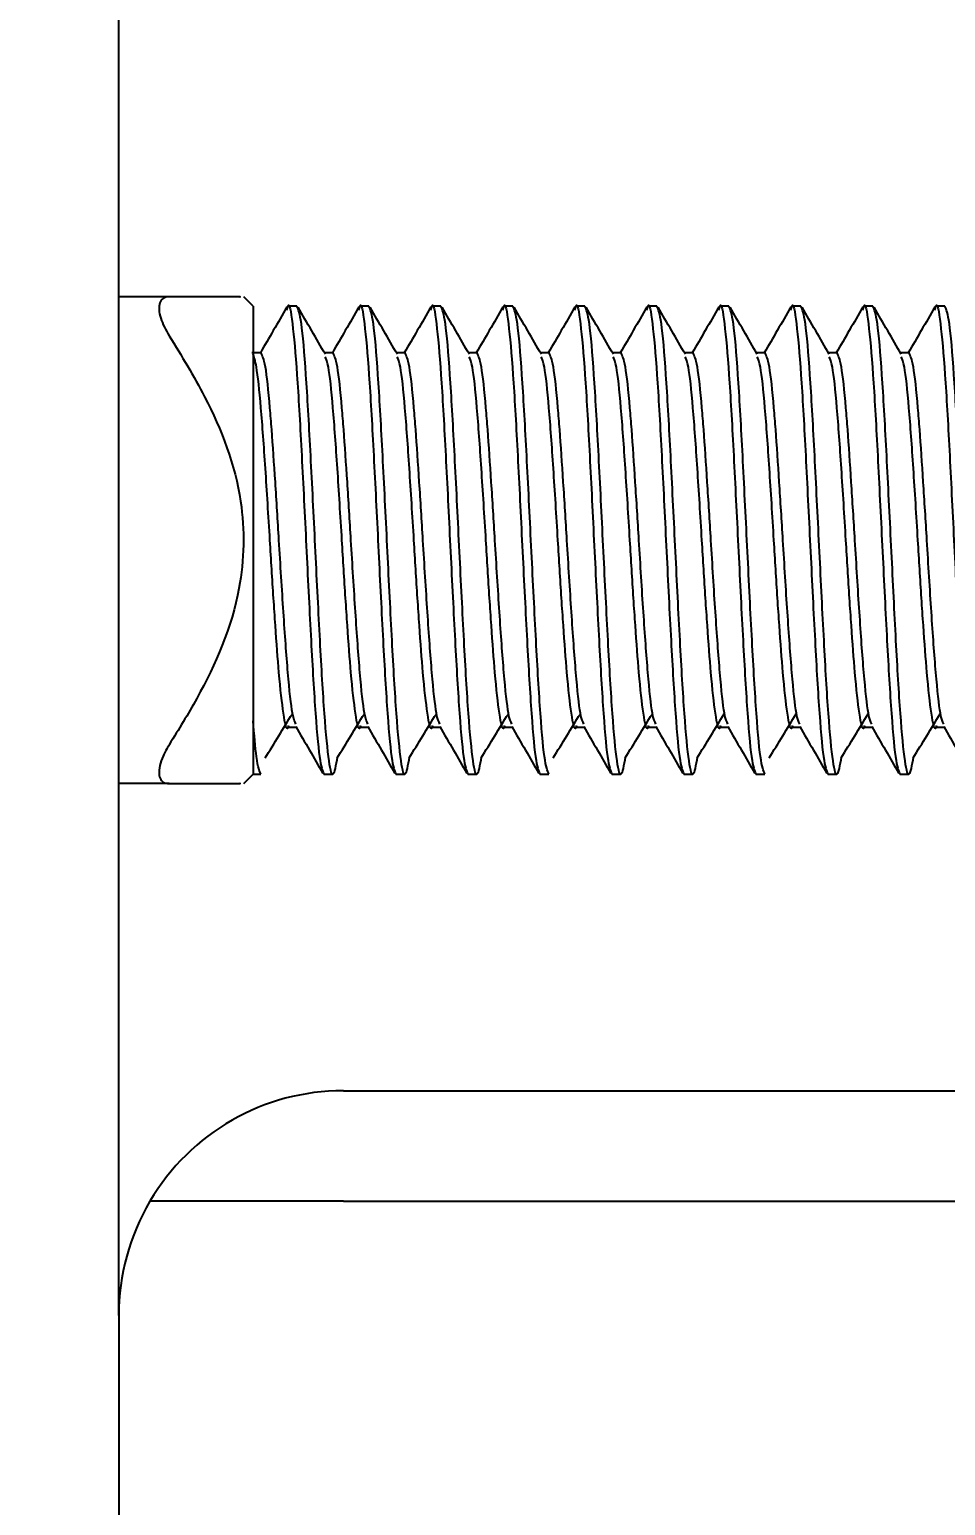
# Model space of a CAD drawing. Header units: millimetres. Extents: x 1293 to 41893, y 1011 to 26911.
# Drawn here: x 18029.41 to 18054.27, y 16918.09 to 16958.13 of the extents above; entities that cross this region are included whole.
import ezdxf

# ---------------------------------------------------------------- set-up
doc = ezdxf.new("R2010")
doc.units = ezdxf.units.MM
doc.header["$LTSCALE"] = 50
for name, color, linetype in [('CAPA_1', 7, 'Continuous'), ('CLIP_BAR', 5, 'Continuous'), ('PASILLOS', 2, 'Continuous')]:
    doc.layers.add(name, color=color, linetype=linetype)
doc.styles.add('SLDTEXTSTYLE0', font='TXT', dxfattribs={"width": 0.75})
doc.dimstyles.new('SLDDIMSTYLE0', dxfattribs={"dimtxt": 100, "dimasz": 100, "dimexe": 0, "dimexo": 0.0625, "dimgap": 25, "dimtad": 2, "dimdec": 0, "dimrnd": 1e-09, "dimzin": 12, "dimdsep": 46, "dimtxsty": 'SLDTEXTSTYLE0', "dimsah": 1, "dimcen": 0.09, "dimadec": 0, "dimazin": 3, "dimtfac": 1, "dimtdec": 0, "dimtofl": 0, "dimtmove": 0, "dimatfit": 3, "dimfxl": 1, "dimfrac": 2, "dimtolj": 1, "dimtzin": 12, "dimarcsym": 0})

# ---------------------------------------------------------------- blocks, each defined once
blk = doc.blocks.new('_D_14')
at = {"layer": 'CAPA_1', "transparency": 16777216}
for p, q in [((18071.792, 17936.065), (18755.522, 17936.065)), ((18705.522, 17936.065), (18705.522, 13669.207)), ((18071.317, 13669.207), (18755.522, 13669.207))]:
    blk.add_line(p, q, dxfattribs=at)
for points in [[(18705.522, 17936.065), (18690.137, 17836.065), (18720.907, 17836.065)], [(18705.522, 13669.207), (18720.907, 13769.207), (18690.137, 13769.207)]]:
    blk.add_solid(points, dxfattribs=at)
at = {"layer": 'CAPA_1', "transparency": 16777216, "insert": (18576.615, 15654.859), "char_height": 100, "attachment_point": 1, "rotation": 90, "style": 'SLDTEXTSTYLE0'}
blk.add_mtext('4267', dxfattribs=at)

msp = doc.modelspace()

# ---------------------------------------------------------------- linework, layer by layer
at = {"layer": 'CLIP_BAR', "linetype": 'Continuous', "lineweight": 25}
for p, q in [((18031.8378232, 16923.242389), (18031.8378232, 16964.221389)), ((18033.2060902, 16950.875639), (18031.8378232, 16950.875639)), ((18035.4808232, 16950.621639), (18035.2268232, 16950.875639)), ((18035.4808232, 16950.621639), (18035.4808232, 16939.374879)), ((18036.6726693, 16950.621639), (18036.4284386, 16950.621639)), ((18038.6265155, 16950.621639), (18038.3822847, 16950.621639)), ((18040.5803616, 16950.621639), (18040.3361309, 16950.621639)), ((18042.5342078, 16950.621639), (18042.289977, 16950.621639)), ((18044.4880539, 16950.621639), (18044.2438232, 16950.621639)), ((18046.4419001, 16950.621639), (18046.1976693, 16950.621639)), ((18048.3957462, 16950.621639), (18048.1515155, 16950.621639)), ((18050.3495924, 16950.621639), (18050.1053616, 16950.621639)), ((18052.3034386, 16950.621639), (18052.0592078, 16950.621639)), ((18054.2572847, 16950.621639), (18054.0130539, 16950.621639)), ((18035.6957877, 16949.3525787), (18035.451557, 16949.3525787)), ((18037.6496339, 16949.3525787), (18037.4219673, 16949.3525787)), ((18039.60348, 16949.3525787), (18039.3758134, 16949.3525787)), ((18041.5573262, 16949.3525787), (18041.3296596, 16949.3525787)), ((18043.5111723, 16949.3525787), (18043.2835057, 16949.3525787)), ((18045.4650185, 16949.3525787), (18045.2373519, 16949.3525787)), ((18047.4188646, 16949.3525787), (18047.191198, 16949.3525787)), ((18049.3727108, 16949.3525787), (18049.1450442, 16949.3525787)), ((18051.326557, 16949.3525787), (18051.0988903, 16949.3525787)), ((18053.2804031, 16949.3525787), (18053.0527365, 16949.3525787)), ((18035.4808232, 16939.374879), (18035.4808232, 16937.921639)), ((18036.4451928, 16939.1978396), (18036.6517426, 16939.1978396)), ((18038.399039, 16939.1978396), (18038.6055887, 16939.1978396)), ((18040.3528851, 16939.1978396), (18040.5594349, 16939.1978396)), ((18042.3067313, 16939.1978396), (18042.513281, 16939.1978396)), ((18044.2605774, 16939.1978396), (18044.4671272, 16939.1978396)), ((18046.2144236, 16939.1978396), (18046.4209733, 16939.1978396)), ((18048.1682697, 16939.1978396), (18048.3748195, 16939.1978396)), ((18050.1221159, 16939.1978396), (18050.3286657, 16939.1978396)), ((18052.075962, 16939.1978396), (18052.2825118, 16939.1978396)), ((18054.0298082, 16939.1978396), (18054.236358, 16939.1978396)), ((18033.2060902, 16937.667639), (18031.8378232, 16937.667639)), ((18035.2268232, 16937.667639), (18035.4808232, 16937.921639)), ((18035.4808232, 16937.921639), (18035.6957462, 16937.921639)), ((18037.4053616, 16937.921639), (18037.6495924, 16937.921639)), ((18039.3592078, 16937.921639), (18039.6034386, 16937.921639)), ((18041.3130539, 16937.921639), (18041.5572847, 16937.921639)), ((18043.2669001, 16937.921639), (18043.5111309, 16937.921639)), ((18045.2207462, 16937.921639), (18045.464977, 16937.921639)), ((18047.1745924, 16937.921639), (18047.4188232, 16937.921639)), ((18049.1284386, 16937.921639), (18049.3726693, 16937.921639)), ((18051.0822847, 16937.921639), (18051.3265155, 16937.921639)), ((18053.0361309, 16937.921639), (18053.2803616, 16937.921639))]:
    msp.add_line(p, q, dxfattribs=at)
for points, knots in [([(18033.2060902, 16950.875639), (18033.1459557, 16950.86762), (18033.0349578, 16950.8528182), (18032.9397906, 16950.7226709), (18032.9187393, 16950.5312409), (18032.9681252, 16950.2955069), (18033.0660179, 16950.0519883), (18033.1599383, 16949.8957657), (18033.2060902, 16949.818999)], [0, 0, 0, 0, 0.1999173499, 0.3690131479, 0.538862003, 0.6915059205, 0.8484080515, 1, 1, 1, 1]), ([(18035.1234016, 16950.875639), (18035.1358588, 16950.875639), (18035.1787576, 16950.875639), (18034.2629661, 16950.875639), (18033.4581627, 16950.875639), (18033.2060902, 16950.875639)], [0, 0, 0, 0, 0.2193874824, 0.7555043798, 1, 1, 1, 1]), ([(18036.4010005, 16950.5976775), (18036.2776931, 16950.3849053), (18036.0371404, 16949.9698212), (18035.7962652, 16949.5548403), (18035.6788627, 16949.3525787)], [0, 0, 0, 0, 0.5126002289, 1, 1, 1, 1]), ([(18036.4009314, 16950.5125143), (18036.4101054, 16950.5548966), (18036.4597416, 16950.7842093), (18036.5493339, 16950.2411462), (18036.6740822, 16948.8926939), (18036.793878, 16946.7604107), (18036.9169016, 16944.2734569), (18037.0399163, 16941.775616), (18037.1597386, 16939.6759067), (18037.2843894, 16938.207426), (18037.3651283, 16938.0166869), (18037.4053616, 16937.921639)], [0, 0, 0, 0, 0.0275023519, 0.1488038211, 0.2709261513, 0.3920013051, 0.5137511759, 0.6355010468, 0.7565762006, 0.8786985308, 1, 1, 1, 1]), ([(18037.7661773, 16938.3841481), (18037.7272632, 16938.1654237), (18037.6478538, 16937.7190868), (18037.5286662, 16938.2640925), (18037.403957, 16939.6607064), (18037.2841508, 16941.7801482), (18037.16113, 16944.2705515), (18037.0381145, 16946.7674677), (18036.9182924, 16948.8674236), (18036.7936415, 16950.335839), (18036.7129026, 16950.5265868), (18036.6726693, 16950.621639)], [0, 0, 0, 0, 0.10703217568, 0.21841373967, 0.33054903556, 0.44172279199, 0.55351608784, 0.66530938369, 0.77648314012, 0.88861843601, 1, 1, 1, 1]), ([(18037.4434594, 16949.3155496), (18037.3201752, 16949.5278877), (18037.0735072, 16949.9527354), (18036.8271314, 16950.377915), (18036.7038937, 16950.5905906)], [0, 0, 0, 0, 0.4997982368, 1, 1, 1, 1]), ([(18038.3548467, 16950.5976775), (18038.2315393, 16950.3849053), (18037.9909866, 16949.9698212), (18037.7501114, 16949.5548403), (18037.6327089, 16949.3525787)], [0, 0, 0, 0, 0.5126002289, 1, 1, 1, 1]), ([(18038.3547776, 16950.5125143), (18038.3639515, 16950.5548966), (18038.4135878, 16950.7842093), (18038.50318, 16950.2411462), (18038.6279284, 16948.8926939), (18038.7477241, 16946.7604107), (18038.8707477, 16944.2734569), (18038.9937625, 16941.775616), (18039.1135847, 16939.6759067), (18039.2382356, 16938.207426), (18039.3189745, 16938.0166869), (18039.3592078, 16937.921639)], [0, 0, 0, 0, 0.0275023519, 0.1488038211, 0.2709261513, 0.3920013051, 0.5137511759, 0.6355010468, 0.7565762006, 0.8786985308, 1, 1, 1, 1]), ([(18039.7200234, 16938.3841481), (18039.6811094, 16938.1654237), (18039.6016999, 16937.7190868), (18039.4825124, 16938.2640925), (18039.3578031, 16939.6607064), (18039.2379969, 16941.7801482), (18039.1149761, 16944.2705515), (18038.9919606, 16946.7674677), (18038.8721386, 16948.8674236), (18038.7474877, 16950.335839), (18038.6667488, 16950.5265868), (18038.6265155, 16950.621639)], [0, 0, 0, 0, 0.10703217568, 0.21841373967, 0.33054903556, 0.44172279199, 0.55351608784, 0.66530938369, 0.77648314012, 0.88861843601, 1, 1, 1, 1]), ([(18039.3973056, 16949.3155496), (18039.2740213, 16949.5278877), (18039.0273533, 16949.9527354), (18038.7809775, 16950.377915), (18038.6577399, 16950.5905906)], [0, 0, 0, 0, 0.49979823678, 1, 1, 1, 1]), ([(18040.3086928, 16950.5976775), (18040.1853854, 16950.3849053), (18039.9448327, 16949.9698212), (18039.7039575, 16949.5548403), (18039.586555, 16949.3525787)], [0, 0, 0, 0, 0.5126002289, 1, 1, 1, 1]), ([(18040.3086238, 16950.5125143), (18040.3177977, 16950.5548966), (18040.3674339, 16950.7842093), (18040.4570262, 16950.2411462), (18040.5817745, 16948.8926939), (18040.7015703, 16946.7604107), (18040.8245939, 16944.2734569), (18040.9476086, 16941.775616), (18041.0674309, 16939.6759067), (18041.1920817, 16938.207426), (18041.2728206, 16938.0166869), (18041.3130539, 16937.921639)], [0, 0, 0, 0, 0.0275023519, 0.1488038211, 0.2709261513, 0.3920013051, 0.5137511759, 0.6355010468, 0.7565762006, 0.8786985308, 1, 1, 1, 1]), ([(18041.6738696, 16938.3841481), (18041.6349555, 16938.1654237), (18041.5555461, 16937.7190868), (18041.4363585, 16938.2640925), (18041.3116493, 16939.6607064), (18041.1918431, 16941.7801482), (18041.0688223, 16944.2705515), (18040.9458068, 16946.7674677), (18040.8259848, 16948.8674236), (18040.7013338, 16950.335839), (18040.6205949, 16950.5265868), (18040.5803616, 16950.621639)], [0, 0, 0, 0, 0.1070321757, 0.2184137397, 0.3305490356, 0.441722792, 0.5535160878, 0.6653093837, 0.7764831401, 0.888618436, 1, 1, 1, 1]), ([(18041.3511517, 16949.3155496), (18041.2278675, 16949.5278877), (18040.9811995, 16949.9527354), (18040.7348237, 16950.377915), (18040.6115861, 16950.5905906)], [0, 0, 0, 0, 0.4997982368, 1, 1, 1, 1]), ([(18042.262539, 16950.5976775), (18042.1392316, 16950.3849053), (18041.8986789, 16949.9698212), (18041.6578037, 16949.5548403), (18041.5404012, 16949.3525787)], [0, 0, 0, 0, 0.5126002289, 1, 1, 1, 1]), ([(18042.2624699, 16950.5125143), (18042.2716438, 16950.5548966), (18042.3212801, 16950.7842093), (18042.4108723, 16950.2411462), (18042.5356207, 16948.8926939), (18042.6554164, 16946.7604107), (18042.77844, 16944.2734569), (18042.9014548, 16941.775616), (18043.021277, 16939.6759067), (18043.1459279, 16938.207426), (18043.2266668, 16938.0166869), (18043.2669001, 16937.921639)], [0, 0, 0, 0, 0.0275023519, 0.1488038211, 0.2709261513, 0.3920013051, 0.5137511759, 0.6355010468, 0.7565762006, 0.8786985308, 1, 1, 1, 1]), ([(18043.5111309, 16937.921639), (18043.4708976, 16938.0166977), (18043.3901587, 16938.2074584), (18043.2655077, 16939.6757767), (18043.1456859, 16941.7760998), (18043.0226693, 16944.271639), (18042.8996527, 16946.7671783), (18042.779831, 16948.8675013), (18042.65518, 16950.3358197), (18042.5744411, 16950.5265803), (18042.5342078, 16950.621639)], [0, 0, 0, 0, 0.1247318895, 0.2503078541, 0.374807028, 0.5, 0.625192972, 0.7496921459, 0.8752681105, 1, 1, 1, 1]), ([(18043.3049979, 16949.3155496), (18043.1817136, 16949.5278877), (18042.9350456, 16949.9527354), (18042.6886698, 16950.377915), (18042.5654322, 16950.5905906)], [0, 0, 0, 0, 0.4997982368, 1, 1, 1, 1]), ([(18044.2163851, 16950.5976775), (18044.0930777, 16950.3849053), (18043.852525, 16949.9698212), (18043.6116499, 16949.5548403), (18043.4942473, 16949.3525787)], [0, 0, 0, 0, 0.5126002289, 1, 1, 1, 1]), ([(18044.2163161, 16950.5125143), (18044.22549, 16950.5548966), (18044.2751262, 16950.7842093), (18044.3647185, 16950.2411462), (18044.4894668, 16948.8926939), (18044.6092626, 16946.7604107), (18044.7322862, 16944.2734569), (18044.8553009, 16941.775616), (18044.9751232, 16939.6759067), (18045.099774, 16938.207426), (18045.1805129, 16938.0166869), (18045.2207462, 16937.921639)], [0, 0, 0, 0, 0.0275023519, 0.1488038211, 0.2709261513, 0.3920013051, 0.5137511759, 0.6355010468, 0.7565762006, 0.8786985308, 1, 1, 1, 1]), ([(18045.5815619, 16938.3841481), (18045.5426478, 16938.1654237), (18045.4632384, 16937.7190868), (18045.3440508, 16938.2640925), (18045.2193416, 16939.6607064), (18045.0995354, 16941.7801482), (18044.9765146, 16944.2705515), (18044.8534991, 16946.7674677), (18044.7336771, 16948.8674236), (18044.6090261, 16950.335839), (18044.5282873, 16950.5265868), (18044.4880539, 16950.621639)], [0, 0, 0, 0, 0.1070321757, 0.2184137397, 0.3305490356, 0.441722792, 0.5535160878, 0.6653093837, 0.7764831401, 0.888618436, 1, 1, 1, 1]), ([(18045.258844, 16949.3155496), (18045.1355598, 16949.5278877), (18044.8888918, 16949.9527354), (18044.642516, 16950.377915), (18044.5192784, 16950.5905906)], [0, 0, 0, 0, 0.4997982368, 1, 1, 1, 1]), ([(18046.1702313, 16950.5976775), (18046.0469239, 16950.3849053), (18045.8063712, 16949.9698212), (18045.565496, 16949.5548403), (18045.4480935, 16949.3525787)], [0, 0, 0, 0, 0.5126002289, 1, 1, 1, 1]), ([(18046.1701622, 16950.5125143), (18046.1793361, 16950.5548966), (18046.2289724, 16950.7842093), (18046.3185646, 16950.2411462), (18046.443313, 16948.8926939), (18046.5631087, 16946.7604107), (18046.6861323, 16944.2734569), (18046.8091471, 16941.775616), (18046.9289693, 16939.6759067), (18047.0536202, 16938.207426), (18047.1343591, 16938.0166869), (18047.1745924, 16937.921639)], [0, 0, 0, 0, 0.0275023519, 0.1488038211, 0.2709261513, 0.3920013051, 0.5137511759, 0.6355010468, 0.7565762006, 0.8786985308, 1, 1, 1, 1]), ([(18047.535408, 16938.3841481), (18047.496494, 16938.1654237), (18047.4170846, 16937.7190868), (18047.297897, 16938.2640925), (18047.1731877, 16939.6607064), (18047.0533815, 16941.7801482), (18046.9303607, 16944.2705515), (18046.8073452, 16946.7674677), (18046.6875232, 16948.8674236), (18046.5628723, 16950.335839), (18046.4821334, 16950.5265868), (18046.4419001, 16950.621639)], [0, 0, 0, 0, 0.1070321757, 0.2184137397, 0.3305490356, 0.441722792, 0.5535160878, 0.6653093837, 0.7764831401, 0.888618436, 1, 1, 1, 1]), ([(18047.2126902, 16949.3155496), (18047.089406, 16949.5278877), (18046.8427379, 16949.9527354), (18046.5963621, 16950.377915), (18046.4731245, 16950.5905906)], [0, 0, 0, 0, 0.4997982368, 1, 1, 1, 1]), ([(18048.1240774, 16950.5976775), (18048.0007701, 16950.3849053), (18047.7602173, 16949.9698212), (18047.5193422, 16949.5548403), (18047.4019397, 16949.3525787)], [0, 0, 0, 0, 0.5126002289, 1, 1, 1, 1]), ([(18048.1240084, 16950.5125143), (18048.1331823, 16950.5548966), (18048.1828185, 16950.7842093), (18048.2724108, 16950.2411462), (18048.3971591, 16948.8926939), (18048.5169549, 16946.7604107), (18048.6399785, 16944.2734569), (18048.7629932, 16941.775616), (18048.8828155, 16939.6759067), (18049.0074663, 16938.207426), (18049.0882052, 16938.0166869), (18049.1284386, 16937.921639)], [0, 0, 0, 0, 0.0275023519, 0.1488038211, 0.2709261513, 0.3920013051, 0.5137511759, 0.6355010468, 0.7565762006, 0.8786985308, 1, 1, 1, 1]), ([(18049.3726693, 16937.921639), (18049.332436, 16938.0166977), (18049.2516971, 16938.2074584), (18049.1270461, 16939.6757767), (18049.0072244, 16941.7760998), (18048.8842078, 16944.271639), (18048.7611912, 16946.7671783), (18048.6413694, 16948.8675013), (18048.5167184, 16950.3358197), (18048.4359796, 16950.5265803), (18048.3957462, 16950.621639)], [0, 0, 0, 0, 0.1247318895, 0.2503078541, 0.374807028, 0.5, 0.625192972, 0.7496921459, 0.8752681105, 1, 1, 1, 1]), ([(18049.1665363, 16949.3155496), (18049.0432521, 16949.5278877), (18048.7965841, 16949.9527354), (18048.5502083, 16950.377915), (18048.4269707, 16950.5905906)], [0, 0, 0, 0, 0.49979823678, 1, 1, 1, 1]), ([(18050.0779236, 16950.5976775), (18049.9546162, 16950.3849053), (18049.7140635, 16949.9698212), (18049.4731883, 16949.5548403), (18049.3557858, 16949.3525787)], [0, 0, 0, 0, 0.5126002289, 1, 1, 1, 1]), ([(18050.0778545, 16950.5125143), (18050.0870284, 16950.5548966), (18050.1366647, 16950.7842093), (18050.2262569, 16950.2411462), (18050.3510053, 16948.8926939), (18050.4708011, 16946.7604107), (18050.5938246, 16944.2734569), (18050.7168394, 16941.775616), (18050.8366616, 16939.6759067), (18050.9613125, 16938.207426), (18051.0420514, 16938.0166869), (18051.0822847, 16937.921639)], [0, 0, 0, 0, 0.0275023519, 0.1488038211, 0.2709261513, 0.3920013051, 0.5137511759, 0.6355010468, 0.7565762006, 0.8786985308, 1, 1, 1, 1]), ([(18051.4431003, 16938.3841481), (18051.4041863, 16938.1654237), (18051.3247769, 16937.7190868), (18051.2055893, 16938.2640925), (18051.0808801, 16939.6607064), (18050.9610738, 16941.7801482), (18050.8380531, 16944.2705515), (18050.7150376, 16946.7674677), (18050.5952155, 16948.8674236), (18050.4705646, 16950.335839), (18050.3898257, 16950.5265868), (18050.3495924, 16950.621639)], [0, 0, 0, 0, 0.1070321757, 0.2184137397, 0.3305490356, 0.441722792, 0.5535160878, 0.6653093837, 0.7764831401, 0.888618436, 1, 1, 1, 1]), ([(18051.1203825, 16949.3155496), (18050.9970983, 16949.5278877), (18050.7504302, 16949.9527354), (18050.5040544, 16950.377915), (18050.3808168, 16950.5905906)], [0, 0, 0, 0, 0.4997982368, 1, 1, 1, 1]), ([(18052.0317697, 16950.5976775), (18051.9084624, 16950.3849053), (18051.6679097, 16949.9698212), (18051.4270345, 16949.5548403), (18051.309632, 16949.3525787)], [0, 0, 0, 0, 0.5126002289, 1, 1, 1, 1]), ([(18052.0317007, 16950.5125143), (18052.0408746, 16950.5548966), (18052.0905108, 16950.7842093), (18052.1801031, 16950.2411462), (18052.3048514, 16948.8926939), (18052.4246472, 16946.7604107), (18052.5476708, 16944.2734569), (18052.6706856, 16941.775616), (18052.7905078, 16939.6759067), (18052.9151586, 16938.207426), (18052.9958975, 16938.0166869), (18053.0361309, 16937.921639)], [0, 0, 0, 0, 0.0275023519, 0.1488038211, 0.2709261513, 0.3920013051, 0.5137511759, 0.6355010468, 0.7565762006, 0.8786985308, 1, 1, 1, 1]), ([(18053.3969465, 16938.3841481), (18053.3580324, 16938.1654237), (18053.278623, 16937.7190868), (18053.1594354, 16938.2640925), (18053.0347262, 16939.6607064), (18052.91492, 16941.7801482), (18052.7918992, 16944.2705515), (18052.6688837, 16946.7674677), (18052.5490617, 16948.8674236), (18052.4244108, 16950.335839), (18052.3436719, 16950.5265868), (18052.3034386, 16950.621639)], [0, 0, 0, 0, 0.1070321757, 0.2184137397, 0.3305490356, 0.441722792, 0.5535160878, 0.6653093837, 0.7764831401, 0.888618436, 1, 1, 1, 1]), ([(18053.0742287, 16949.3155496), (18052.9509444, 16949.5278877), (18052.7042764, 16949.9527354), (18052.4579006, 16950.377915), (18052.334663, 16950.5905906)], [0, 0, 0, 0, 0.4997982368, 1, 1, 1, 1]), ([(18053.9856159, 16950.5976775), (18053.8623085, 16950.3849053), (18053.6217558, 16949.9698212), (18053.3808806, 16949.5548403), (18053.2634781, 16949.3525787)], [0, 0, 0, 0, 0.5126002289, 1, 1, 1, 1]), ([(18053.9855468, 16950.5125143), (18053.9947207, 16950.5548966), (18054.044357, 16950.7842093), (18054.1339492, 16950.2411462), (18054.2586976, 16948.8926939), (18054.3784934, 16946.7604107), (18054.501517, 16944.2734569), (18054.6245317, 16941.775616), (18054.7443539, 16939.6759067), (18054.8690048, 16938.207426), (18054.9497437, 16938.0166869), (18054.989977, 16937.921639)], [0, 0, 0, 0, 0.0275023519, 0.1488038211, 0.2709261513, 0.3920013051, 0.5137511759, 0.6355010468, 0.7565762006, 0.8786985308, 1, 1, 1, 1]), ([(18055.2342078, 16937.921639), (18055.1939745, 16938.0166977), (18055.1132356, 16938.2074584), (18054.9885846, 16939.6757767), (18054.8687629, 16941.7760998), (18054.7457462, 16944.271639), (18054.6227296, 16946.7671783), (18054.5029079, 16948.8675013), (18054.3782569, 16950.3358197), (18054.297518, 16950.5265803), (18054.2572847, 16950.621639)], [0, 0, 0, 0, 0.1247318895, 0.2503078541, 0.374807028, 0.5, 0.625192972, 0.7496921459, 0.8752681105, 1, 1, 1, 1]), ([(18033.2060902, 16949.818999), (18033.53929, 16949.274424), (18034.3934043, 16947.8784766), (18035.282545, 16945.5664488), (18035.2202021, 16942.6515664), (18034.2765369, 16940.456988), (18033.4613994, 16939.1375425), (18033.2060902, 16938.724279)], [0, 0, 0, 0, 0.1606397694, 0.4117791766, 0.6096479477, 0.8777378469, 1, 1, 1, 1]), ([(18036.4449523, 16939.2431191), (18036.4394453, 16939.223757), (18036.3934799, 16939.0621466), (18036.3077273, 16939.5019375), (18036.1904901, 16940.5014756), (18036.0882328, 16941.9299865), (18036.0035924, 16943.2101054), (18035.9164761, 16944.6685183), (18035.8165049, 16946.269502), (18035.6973632, 16947.9499521), (18035.5818368, 16949.0276712), (18035.5112867, 16949.2393119), (18035.4808232, 16949.3306982)], [0, 0, 0, 0, 0.017176921, 0.143371258, 0.2704219358, 0.3712134621, 0.473262994, 0.5237779507, 0.6504400682, 0.7763983069, 0.9034489847, 1, 1, 1, 1]), ([(18036.6431144, 16939.2845155), (18036.6126633, 16939.3471998), (18036.5416807, 16939.493319), (18036.4269905, 16940.6007434), (18036.3073505, 16942.2724905), (18036.1918155, 16944.1440019), (18036.0862657, 16945.8744928), (18036.0041158, 16947.0760639), (18035.9168483, 16948.179789), (18035.8165333, 16949.1257711), (18035.73594, 16949.2770702), (18035.6957863, 16949.3524514)], [0, 0, 0, 0, 0.0972345688, 0.2266570687, 0.3549667354, 0.4839934213, 0.5878155288, 0.6916121498, 0.7420698126, 0.8714923125, 1, 1, 1, 1]), ([(18038.3987985, 16939.2431191), (18038.3932915, 16939.223757), (18038.3473261, 16939.0621467), (18038.2615734, 16939.5019343), (18038.1443363, 16940.5014858), (18038.0420787, 16941.9299568), (18037.9574393, 16943.2101946), (18037.8703202, 16944.6682747), (18037.7703727, 16946.2721147), (18037.6511309, 16947.9404831), (18037.5387614, 16949.0323321), (18037.4701485, 16949.176896), (18037.4420693, 16949.2360575)], [0, 0, 0, 0, 0.0173248475, 0.1446059612, 0.2727507905, 0.3744103263, 0.4773387016, 0.5282886896, 0.6560416124, 0.7830845945, 0.9112294238, 1, 1, 1, 1]), ([(18038.5969606, 16939.2845155), (18038.5665095, 16939.3471998), (18038.4955269, 16939.493319), (18038.3808366, 16940.6007434), (18038.2611966, 16942.2724905), (18038.1456617, 16944.1440019), (18038.0401119, 16945.8744928), (18037.9579619, 16947.0760639), (18037.8706944, 16948.179789), (18037.7703794, 16949.1257711), (18037.6897862, 16949.2770702), (18037.6496325, 16949.3524514)], [0, 0, 0, 0, 0.0972345688, 0.2266570687, 0.3549667354, 0.4839934213, 0.5878155288, 0.6916121498, 0.7420698126, 0.8714923125, 1, 1, 1, 1]), ([(18040.3526446, 16939.2431191), (18040.3471377, 16939.223757), (18040.3011722, 16939.0621467), (18040.2154196, 16939.5019343), (18040.0981825, 16940.5014858), (18039.9959249, 16941.9299568), (18039.9112855, 16943.2101946), (18039.8241664, 16944.6682747), (18039.7242189, 16946.2721147), (18039.6049771, 16947.9404831), (18039.4926076, 16949.0323321), (18039.4239946, 16949.176896), (18039.3959155, 16949.2360575)], [0, 0, 0, 0, 0.0173248475, 0.1446059612, 0.2727507905, 0.3744103263, 0.4773387016, 0.5282886896, 0.6560416124, 0.7830845945, 0.9112294238, 1, 1, 1, 1]), ([(18040.5508067, 16939.2845155), (18040.5203556, 16939.3471998), (18040.449373, 16939.493319), (18040.3346828, 16940.6007434), (18040.2150428, 16942.2724905), (18040.0995079, 16944.1440019), (18039.993958, 16945.8744928), (18039.9118081, 16947.0760639), (18039.8245406, 16948.179789), (18039.7242256, 16949.1257711), (18039.6436323, 16949.2770702), (18039.6034787, 16949.3524514)], [0, 0, 0, 0, 0.0972345688, 0.2266570687, 0.3549667354, 0.4839934213, 0.5878155288, 0.6916121498, 0.7420698126, 0.8714923125, 1, 1, 1, 1]), ([(18042.3064908, 16939.2431191), (18042.3009838, 16939.223757), (18042.2550184, 16939.0621467), (18042.1692657, 16939.5019343), (18042.0520286, 16940.5014858), (18041.9497711, 16941.9299568), (18041.8651316, 16943.2101946), (18041.7780125, 16944.6682747), (18041.678065, 16946.2721147), (18041.5588232, 16947.9404831), (18041.4464537, 16949.0323321), (18041.3778408, 16949.176896), (18041.3497616, 16949.2360575)], [0, 0, 0, 0, 0.0173248475, 0.1446059612, 0.2727507905, 0.3744103263, 0.4773387016, 0.5282886896, 0.6560416124, 0.7830845945, 0.9112294238, 1, 1, 1, 1]), ([(18042.5046529, 16939.2845155), (18042.4742018, 16939.3471998), (18042.4032192, 16939.493319), (18042.2885289, 16940.6007434), (18042.168889, 16942.2724905), (18042.053354, 16944.1440019), (18041.9478042, 16945.8744928), (18041.8656542, 16947.0760639), (18041.7783867, 16948.179789), (18041.6780717, 16949.1257711), (18041.5974785, 16949.2770702), (18041.5573248, 16949.3524514)], [0, 0, 0, 0, 0.0972345688, 0.2266570687, 0.3549667354, 0.4839934213, 0.5878155288, 0.6916121498, 0.7420698126, 0.8714923125, 1, 1, 1, 1]), ([(18044.260337, 16939.2431191), (18044.25483, 16939.223757), (18044.2088645, 16939.0621467), (18044.1231119, 16939.5019343), (18044.0058748, 16940.5014858), (18043.9036172, 16941.9299568), (18043.8189778, 16943.2101946), (18043.7318587, 16944.6682747), (18043.6319112, 16946.2721147), (18043.5126694, 16947.9404831), (18043.4002999, 16949.0323321), (18043.331687, 16949.176896), (18043.3036078, 16949.2360575)], [0, 0, 0, 0, 0.0173248475, 0.1446059612, 0.2727507905, 0.3744103263, 0.4773387016, 0.5282886896, 0.6560416124, 0.7830845945, 0.9112294238, 1, 1, 1, 1]), ([(18044.4584991, 16939.2845155), (18044.4280479, 16939.3471998), (18044.3570653, 16939.493319), (18044.2423751, 16940.6007434), (18044.1227351, 16942.2724905), (18044.0072002, 16944.1440019), (18043.9016503, 16945.8744928), (18043.8195004, 16947.0760639), (18043.7322329, 16948.179789), (18043.6319179, 16949.1257711), (18043.5513247, 16949.2770702), (18043.511171, 16949.3524514)], [0, 0, 0, 0, 0.0972345688, 0.2266570687, 0.3549667354, 0.4839934213, 0.5878155288, 0.6916121498, 0.7420698126, 0.8714923125, 1, 1, 1, 1]), ([(18046.2141831, 16939.2431191), (18046.2086761, 16939.223757), (18046.1627107, 16939.0621467), (18046.076958, 16939.5019343), (18045.959721, 16940.5014858), (18045.8574634, 16941.9299568), (18045.7728239, 16943.2101946), (18045.6857048, 16944.6682747), (18045.5857573, 16946.2721147), (18045.4665155, 16947.9404831), (18045.354146, 16949.0323321), (18045.2855331, 16949.176896), (18045.2574539, 16949.2360575)], [0, 0, 0, 0, 0.0173248475, 0.1446059612, 0.2727507905, 0.3744103263, 0.4773387016, 0.5282886896, 0.6560416124, 0.7830845945, 0.9112294238, 1, 1, 1, 1]), ([(18046.4123452, 16939.2845155), (18046.3818941, 16939.3471998), (18046.3109115, 16939.493319), (18046.1962212, 16940.6007434), (18046.0765813, 16942.2724905), (18045.9610463, 16944.1440019), (18045.8554965, 16945.8744928), (18045.7733465, 16947.0760639), (18045.686079, 16948.179789), (18045.585764, 16949.1257711), (18045.5051708, 16949.2770702), (18045.4650171, 16949.3524514)], [0, 0, 0, 0, 0.0972345688, 0.2266570687, 0.3549667354, 0.4839934213, 0.5878155288, 0.6916121498, 0.7420698126, 0.8714923125, 1, 1, 1, 1]), ([(18048.1680293, 16939.2431191), (18048.1625223, 16939.223757), (18048.1165568, 16939.0621467), (18048.0308042, 16939.5019343), (18047.9135671, 16940.5014858), (18047.8113095, 16941.9299568), (18047.7266701, 16943.2101946), (18047.639551, 16944.6682747), (18047.5396035, 16946.2721147), (18047.4203617, 16947.9404831), (18047.3079922, 16949.0323321), (18047.2393793, 16949.176896), (18047.2113001, 16949.2360575)], [0, 0, 0, 0, 0.0173248475, 0.1446059612, 0.2727507905, 0.3744103263, 0.4773387016, 0.5282886896, 0.6560416124, 0.7830845945, 0.9112294238, 1, 1, 1, 1]), ([(18048.3661914, 16939.2845155), (18048.3357402, 16939.3471998), (18048.2647576, 16939.493319), (18048.1500674, 16940.6007434), (18048.0304274, 16942.2724905), (18047.9148925, 16944.1440019), (18047.8093426, 16945.8744928), (18047.7271927, 16947.0760639), (18047.6399252, 16948.179789), (18047.5396102, 16949.1257711), (18047.459017, 16949.2770702), (18047.4188633, 16949.3524514)], [0, 0, 0, 0, 0.0972345688, 0.2266570687, 0.3549667354, 0.4839934213, 0.5878155288, 0.6916121498, 0.7420698126, 0.8714923125, 1, 1, 1, 1]), ([(18050.1218754, 16939.2431191), (18050.1163684, 16939.223757), (18050.070403, 16939.0621467), (18049.9846503, 16939.5019343), (18049.8674133, 16940.5014858), (18049.7651557, 16941.9299568), (18049.6805162, 16943.2101946), (18049.5933972, 16944.6682747), (18049.4934496, 16946.2721147), (18049.3742079, 16947.9404831), (18049.2618383, 16949.0323321), (18049.1932254, 16949.176896), (18049.1651462, 16949.2360575)], [0, 0, 0, 0, 0.0173248475, 0.1446059612, 0.2727507905, 0.3744103263, 0.4773387016, 0.5282886896, 0.6560416124, 0.7830845945, 0.9112294238, 1, 1, 1, 1]), ([(18050.3200375, 16939.2845155), (18050.2895864, 16939.3471998), (18050.2186038, 16939.493319), (18050.1039136, 16940.6007434), (18049.9842736, 16942.2724905), (18049.8687386, 16944.1440019), (18049.7631888, 16945.8744928), (18049.6810388, 16947.0760639), (18049.5937713, 16948.179789), (18049.4934564, 16949.1257711), (18049.4128631, 16949.2770702), (18049.3727094, 16949.3524514)], [0, 0, 0, 0, 0.0972345688, 0.2266570687, 0.3549667354, 0.4839934213, 0.5878155288, 0.6916121498, 0.7420698126, 0.8714923125, 1, 1, 1, 1]), ([(18052.0757216, 16939.2431191), (18052.0702146, 16939.223757), (18052.0242491, 16939.0621467), (18051.9384965, 16939.5019343), (18051.8212594, 16940.5014858), (18051.7190018, 16941.9299568), (18051.6343624, 16943.2101946), (18051.5472433, 16944.6682747), (18051.4472958, 16946.2721147), (18051.328054, 16947.9404831), (18051.2156845, 16949.0323321), (18051.1470716, 16949.176896), (18051.1189924, 16949.2360575)], [0, 0, 0, 0, 0.0173248475, 0.1446059612, 0.2727507905, 0.3744103263, 0.4773387016, 0.5282886896, 0.6560416124, 0.7830845945, 0.9112294238, 1, 1, 1, 1]), ([(18052.2738837, 16939.2845155), (18052.2434325, 16939.3471998), (18052.17245, 16939.493319), (18052.0577597, 16940.6007434), (18051.9381197, 16942.2724905), (18051.8225848, 16944.1440019), (18051.7170349, 16945.8744928), (18051.634885, 16947.0760639), (18051.5476175, 16948.179789), (18051.4473025, 16949.1257711), (18051.3667093, 16949.2770702), (18051.3265556, 16949.3524514)], [0, 0, 0, 0, 0.0972345688, 0.2266570687, 0.3549667354, 0.4839934213, 0.5878155288, 0.6916121498, 0.7420698126, 0.8714923125, 1, 1, 1, 1]), ([(18054.0295677, 16939.2431191), (18054.0240607, 16939.223757), (18053.9780953, 16939.0621467), (18053.8923427, 16939.5019343), (18053.7751056, 16940.5014858), (18053.672848, 16941.9299568), (18053.5882085, 16943.2101946), (18053.5010895, 16944.6682747), (18053.4011419, 16946.2721147), (18053.2819002, 16947.9404831), (18053.1695306, 16949.0323321), (18053.1009177, 16949.176896), (18053.0728385, 16949.2360575)], [0, 0, 0, 0, 0.0173248475, 0.1446059612, 0.2727507905, 0.3744103263, 0.4773387016, 0.5282886896, 0.6560416124, 0.7830845945, 0.9112294238, 1, 1, 1, 1]), ([(18054.2277298, 16939.2845155), (18054.1972787, 16939.3471998), (18054.1262961, 16939.493319), (18054.0116059, 16940.6007434), (18053.8919659, 16942.2724905), (18053.7764309, 16944.1440019), (18053.6708811, 16945.8744928), (18053.5887311, 16947.0760639), (18053.5014637, 16948.179789), (18053.4011487, 16949.1257711), (18053.3205554, 16949.2770702), (18053.2804017, 16949.3524514)], [0, 0, 0, 0, 0.0972345688, 0.2266570687, 0.3549667354, 0.4839934213, 0.5878155288, 0.6916121498, 0.7420698126, 0.8714923125, 1, 1, 1, 1]), ([(18035.8123955, 16938.3666824), (18035.9349538, 16938.5666097), (18036.1800549, 16938.966439), (18036.4252049, 16939.3643848), (18036.5477721, 16939.5633451)], [0, 0, 0, 0, 0.5000317469, 1, 1, 1, 1]), ([(18037.7662417, 16938.3666824), (18037.8888, 16938.5666097), (18038.1339011, 16938.966439), (18038.379051, 16939.3643848), (18038.5016182, 16939.5633451)], [0, 0, 0, 0, 0.5000317469, 1, 1, 1, 1]), ([(18039.7200878, 16938.3666824), (18039.8426461, 16938.5666097), (18040.0877472, 16938.966439), (18040.3328972, 16939.3643848), (18040.4554644, 16939.5633451)], [0, 0, 0, 0, 0.50003174691, 1, 1, 1, 1]), ([(18041.673934, 16938.3666824), (18041.7964923, 16938.5666097), (18042.0415934, 16938.966439), (18042.2867433, 16939.3643848), (18042.4093105, 16939.5633451)], [0, 0, 0, 0, 0.5000317469, 1, 1, 1, 1]), ([(18043.6277801, 16938.3666824), (18043.7503384, 16938.5666097), (18043.9954395, 16938.966439), (18044.2405895, 16939.3643848), (18044.3631567, 16939.5633451)], [0, 0, 0, 0, 0.5000317469, 1, 1, 1, 1]), ([(18045.5816263, 16938.3666824), (18045.7041846, 16938.5666097), (18045.9492857, 16938.966439), (18046.1944356, 16939.3643848), (18046.3170029, 16939.5633451)], [0, 0, 0, 0, 0.5000317469, 1, 1, 1, 1]), ([(18047.5354724, 16938.3666824), (18047.6580308, 16938.5666097), (18047.9031318, 16938.966439), (18048.1482818, 16939.3643848), (18048.270849, 16939.5633451)], [0, 0, 0, 0, 0.5000317469, 1, 1, 1, 1]), ([(18049.4893186, 16938.3666824), (18049.6118769, 16938.5666097), (18049.856978, 16938.966439), (18050.102128, 16939.3643848), (18050.2246952, 16939.5633451)], [0, 0, 0, 0, 0.50003174691, 1, 1, 1, 1]), ([(18051.4431647, 16938.3666824), (18051.5657231, 16938.5666097), (18051.8108241, 16938.966439), (18052.0559741, 16939.3643848), (18052.1785413, 16939.5633451)], [0, 0, 0, 0, 0.5000317469, 1, 1, 1, 1]), ([(18053.3970109, 16938.3666824), (18053.5195692, 16938.5666097), (18053.7646703, 16938.966439), (18054.0098203, 16939.3643848), (18054.1323875, 16939.5633451)], [0, 0, 0, 0, 0.5000317469, 1, 1, 1, 1]), ([(18035.6957462, 16937.921639), (18035.6554277, 16938.0072239), (18035.5843314, 16938.1581411), (18035.5120946, 16939.0072835), (18035.4808232, 16939.374879)], [0, 0, 0, 0, 0.5670978224, 1, 1, 1, 1]), ([(18036.6417835, 16939.2150054), (18036.7647078, 16939.0031722), (18037.0106045, 16938.579423), (18037.2563596, 16938.1553801), (18037.3792612, 16937.9433173)], [0, 0, 0, 0, 0.4999024016, 1, 1, 1, 1]), ([(18038.5956297, 16939.2150054), (18038.718554, 16939.0031722), (18038.9644506, 16938.579423), (18039.2102058, 16938.1553801), (18039.3331074, 16937.9433173)], [0, 0, 0, 0, 0.4999024016, 1, 1, 1, 1]), ([(18040.5494758, 16939.2150054), (18040.6724002, 16939.0031722), (18040.9182968, 16938.579423), (18041.1640519, 16938.1553801), (18041.2869535, 16937.9433173)], [0, 0, 0, 0, 0.4999024016, 1, 1, 1, 1]), ([(18042.503322, 16939.2150054), (18042.6262463, 16939.0031722), (18042.8721429, 16938.579423), (18043.1178981, 16938.1553801), (18043.2407997, 16937.9433173)], [0, 0, 0, 0, 0.4999024016, 1, 1, 1, 1]), ([(18044.4571681, 16939.2150054), (18044.5800925, 16939.0031722), (18044.8259891, 16938.579423), (18045.0717443, 16938.1553801), (18045.1946458, 16937.9433173)], [0, 0, 0, 0, 0.4999024016, 1, 1, 1, 1]), ([(18046.4110143, 16939.2150054), (18046.5339386, 16939.0031722), (18046.7798353, 16938.579423), (18047.0255904, 16938.1553801), (18047.148492, 16937.9433173)], [0, 0, 0, 0, 0.4999024016, 1, 1, 1, 1]), ([(18048.3648604, 16939.2150054), (18048.4877848, 16939.0031722), (18048.7336814, 16938.579423), (18048.9794366, 16938.1553801), (18049.1023381, 16937.9433173)], [0, 0, 0, 0, 0.4999024016, 1, 1, 1, 1]), ([(18050.3187066, 16939.2150054), (18050.4416309, 16939.0031722), (18050.6875276, 16938.579423), (18050.9332827, 16938.1553801), (18051.0561843, 16937.9433173)], [0, 0, 0, 0, 0.4999024016, 1, 1, 1, 1]), ([(18052.2725528, 16939.2150054), (18052.3954771, 16939.0031722), (18052.6413737, 16938.579423), (18052.8871289, 16938.1553801), (18053.0100304, 16937.9433173)], [0, 0, 0, 0, 0.4999024016, 1, 1, 1, 1]), ([(18054.2263989, 16939.2150054), (18054.3493232, 16939.0031722), (18054.5952199, 16938.579423), (18054.840975, 16938.1553801), (18054.9638766, 16937.9433173)], [0, 0, 0, 0, 0.4999024016, 1, 1, 1, 1]), ([(18033.2060902, 16938.724279), (18033.1459557, 16938.6221162), (18033.0349578, 16938.4335411), (18032.9397906, 16938.1508835), (18032.9187393, 16937.9257061), (18032.9681252, 16937.7691628), (18033.0660179, 16937.6817213), (18033.1599383, 16937.6722789), (18033.2060902, 16937.667639)], [0, 0, 0, 0, 0.1999173499, 0.3690131479, 0.538862003, 0.6915059205, 0.8484080515, 1, 1, 1, 1]), ([(18033.2060902, 16937.667639), (18033.4581627, 16937.667639), (18034.2629661, 16937.667639), (18035.1787576, 16937.667639), (18035.1358588, 16937.667639), (18035.1234016, 16937.667639)], [0, 0, 0, 0, 0.24449562016, 0.78061251755, 1, 1, 1, 1])]:
    msp.add_open_spline(points, degree=3, knots=knots, dxfattribs=at)
at = {"layer": 'PASILLOS', "linetype": 'Continuous', "lineweight": 25}
for p, q in [((18037.9338232, 16929.338389), (18063.8418232, 16929.338389)), ((18037.9338232, 16926.338389), (18032.6825376, 16926.338389)), ((18037.9338232, 16926.338389), (18063.8418232, 16926.338389)), ((18031.8378232, 16923.242389), (18031.8378232, 14682.034389))]:
    msp.add_line(p, q, dxfattribs=at)
for start, end in [(90, 149.47767752), (149.47767752, 180)]:
    msp.add_arc((18037.9338232, 16923.242389), 6.096, start, end, dxfattribs=at)

# ---------------------------------------------------------------- dimensions: what is measured, and where the dimension line sits
at = {"layer": 'CAPA_1'}
dim = msp.add_linear_dim(base=(18705.5220747, 13669.207389), p1=(18008.2918232, 17936.065389), p2=(18007.8168232, 13669.207389), angle=90, dimstyle='SLDDIMSTYLE0', dxfattribs=at)
dim.commit()
dim.dimension.update_dxf_attribs({"geometry": '_D_14', "text_midpoint": (18705.5220747, 15802.636389), "dimtype": 160})

doc.saveas('drawing.dxf')
